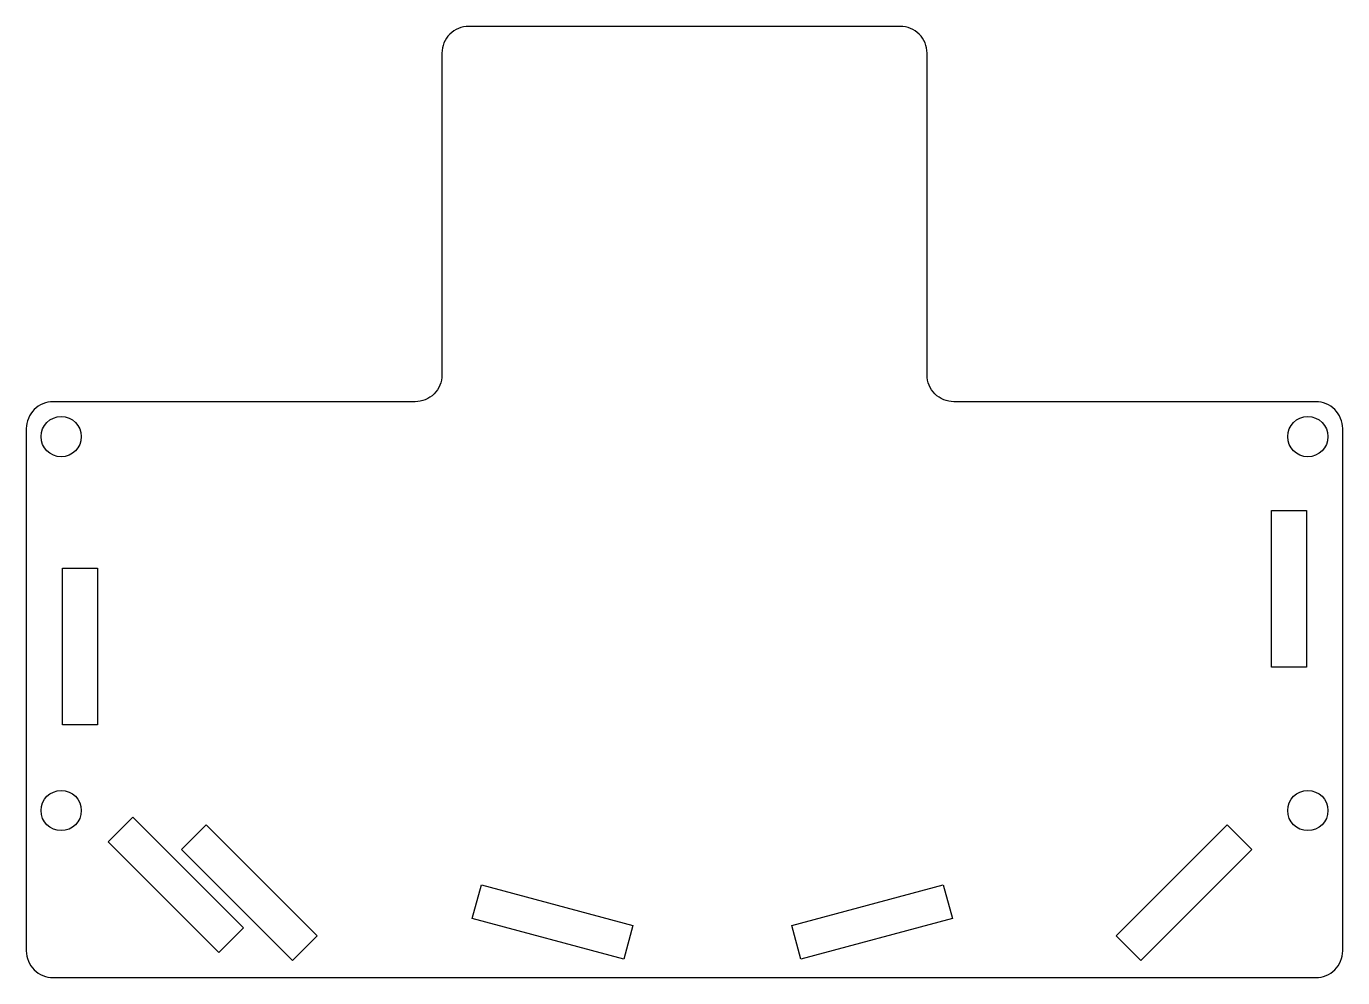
# Model space of a CAD drawing. Header units: millimetres. Extents: x -97.6 to 0.6, y -19.9 to 51.
import ezdxf

# ---------------------------------------------------------------- set-up
doc = ezdxf.new("R2010")
doc.units = ezdxf.units.MM

msp = doc.modelspace()

# ---------------------------------------------------------------- linework, layer by layer
msp.add_lwpolyline([(-30.4, 49.024, 0.414214), (-32.4, 51.024), (-64.6, 51.024, 0.414214), (-66.6, 49.024), (-66.6, 25.024, -0.414214), (-68.6, 23.024), (-95.6, 23.024, 0.414214), (-97.6, 21.024), (-97.6, -17.924, 0.414214), (-95.6, -19.924), (-1.4, -19.924, 0.414214), (0.6, -17.924), (0.6, 21.024, 0.414214), (-1.4, 23.024), (-28.4, 23.024, -0.414214), (-30.4, 25.024)], format="xyb", close=True)
for points in [[(-4.7, 14.924), (-2.1, 14.924), (-2.1, 3.224), (-4.7, 3.224)], [(-94.9, -1.076), (-94.9, 10.624), (-92.3, 10.624), (-92.3, -1.076)], [(-83.227, -18.057), (-91.5, -9.784), (-89.662, -7.945), (-81.388, -16.219)], [(-77.743, -18.632), (-86.016, -10.358), (-84.178, -8.52), (-75.905, -16.793)], [(-6.188, -10.358), (-14.461, -18.632), (-16.299, -16.793), (-8.026, -8.52)], [(-53.027, -18.537), (-64.328, -15.509), (-63.655, -12.997), (-52.354, -16.025)], [(-28.518, -15.509), (-39.819, -18.537), (-40.492, -16.025), (-29.191, -12.997)]]:
    msp.add_lwpolyline(points, close=True)
for centre in [(-95, 20.424), (-2, 20.424), (-95, -7.46), (-2, -7.46)]:
    msp.add_circle(centre, 1.5)

doc.saveas('drawing.dxf')
